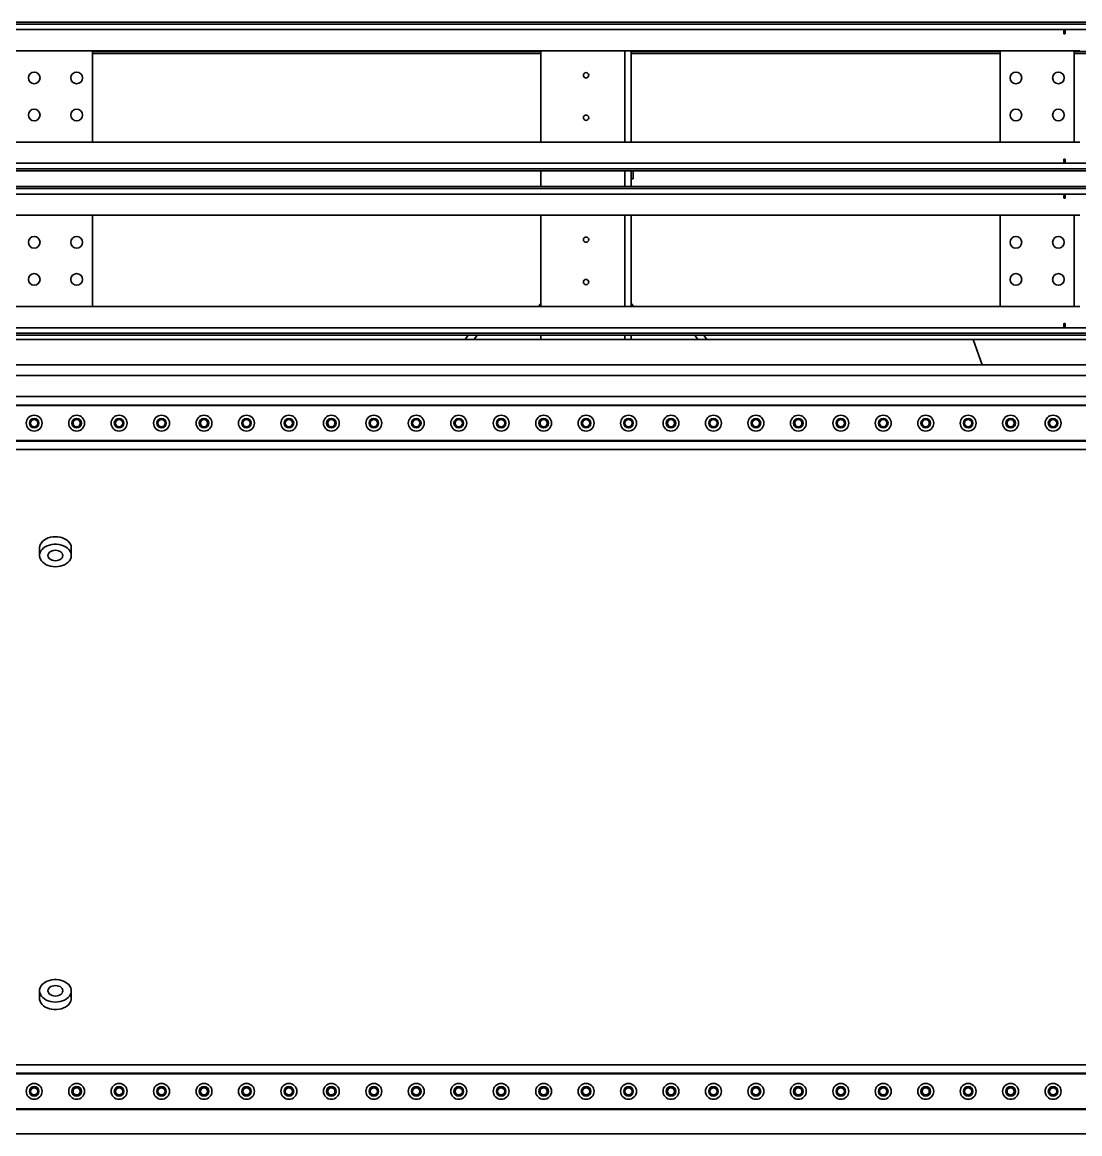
# Model space of a CAD drawing. Header units: inches. Extents: x 16559 to 58559, y 6500 to 36200.
# Drawn here: x 29813 to 30810, y 23154 to 24202 of the extents above; entities that cross this region are included whole.
import ezdxf

# ---------------------------------------------------------------- set-up
doc = ezdxf.new("R2010")
doc.units = ezdxf.units.IN
doc.header["$LTSCALE"] = 300
doc.layers.add('GUIDE', color=4, linetype='Continuous', lineweight=35)

# ---------------------------------------------------------------- blocks, each defined once
blk = doc.blocks.new('A$C8cf30650')
at = {"layer": 'GUIDE'}
for p, q in [((100, 1311), (4100, 1311)), ((105, 1318), (4095, 1318)), ((105, 1316.3), (2095, 1316.3)), ((2050, 1311), (2050, 1307)), ((2050.7, 1311), (2050.7, 1307)), ((2051.4, 1311), (2051.4, 1307)), ((2050, 1307), (2051.4, 1307)), ((2065.1, 1291), (134.9, 1291)), ((1135, 1205), (1135, 1291)), ((1557.5, 1290.5), (1135, 1290.5)), ((1557.5, 1205), (1557.5, 1291)), ((1636.5, 1205), (1636.5, 1291)), ((1642.5, 1205), (1642.5, 1291)), ((1990, 1290.5), (1642.5, 1290.5)), ((1662.5, 1291), (1662.5, 1290.5)), ((1990, 1205), (1990, 1291)), ((2060, 1205), (2060, 1291)), ((2557.5, 1290.5), (2060, 1290.5)), ((1557.5, 1288.5), (1135, 1288.5)), ((1990, 1288.5), (1642.5, 1288.5)), ((2557.5, 1288.5), (2060, 1288.5)), ((134.9, 1205), (2065.1, 1205)), ((4100, 1185), (100, 1185)), ((2051.4, 1189), (2050, 1189)), ((2050, 1185), (2050, 1189)), ((2050.7, 1185), (2050.7, 1189)), ((2051.4, 1185), (2051.4, 1189)), ((2095, 1179.7), (105, 1179.7)), ((4095, 1178), (105, 1178)), ((1557.5, 1163), (1557.5, 1178)), ((1636.5, 1163), (1636.5, 1178)), ((1642.5, 1163), (1642.5, 1178)), ((1644.5, 1170.5), (1644.5, 1178)), ((1642.5, 1170.5), (1644.5, 1170.5)), ((100, 1156), (4100, 1156)), ((105, 1163), (4095, 1163)), ((105, 1161.3), (2095, 1161.3)), ((2050, 1156), (2050, 1152)), ((2050.7, 1156), (2050.7, 1152)), ((2051.4, 1156), (2051.4, 1152)), ((2050, 1152), (2051.4, 1152)), ((2065.1, 1136), (134.9, 1136)), ((1135, 1136), (1135, 1050)), ((1557.5, 1050), (1557.5, 1136)), ((1636.5, 1050), (1636.5, 1136)), ((1642.5, 1050), (1642.5, 1136)), ((1990, 1136), (1990, 1050)), ((2060, 1136), (2060, 1050)), ((134.9, 1050), (2065.1, 1050)), ((4100, 1030), (100, 1030)), ((2051.4, 1034), (2050, 1034)), ((2050, 1030), (2050, 1034)), ((2050.7, 1030), (2050.7, 1034)), ((2051.4, 1030), (2051.4, 1034)), ((-35.3, 1019), (3964.7, 1019)), ((2095, 1024.7), (105, 1024.7)), ((4095, 1023), (105, 1023)), ((1486.2, 1019), (1489, 1023)), ((1497.5, 1023), (1494.6, 1019)), ((1557.5, 1019), (1557.5, 1023)), ((1636.5, 1019), (1636.5, 1023)), ((1642.5, 1019), (1642.5, 1023)), ((1705.4, 1019), (1702.5, 1023)), ((1711, 1023), (1713.8, 1019)), ((1973.2, 995), (1964.7, 1019)), ((4100, 995), (100, 995)), ((4100, 985), (100, 985)), ((4100, 965), (100, 965)), ((3980, 957), (-20, 957)), ((3980, 956.5), (-20, 956.5)), ((3980, 923.5), (-20, 923.5)), ((4100, 923), (-20, 923)), ((4100, 915), (100, 915)), ((1085, 822.3), (1085, 815.2)), ((1115, 815.2), (1115, 822.3)), ((1085, 404.8), (1085, 397.7)), ((1115, 397.7), (1115, 404.8)), ((3980, 327), (-20, 327)), ((3980, 326.5), (-20, 326.5)), ((4100, 335), (100, 335)), ((3980, 293.5), (-20, 293.5)), ((4100, 293), (-20, 293)), ((102, 270), (2098, 270))]:
    blk.add_line(p, q, dxfattribs=at)
at = {"layer": 'GUIDE', "flags": 128}
for points in [[(1555.3, 1050), (1555.4, 1050.2), (1557.5, 1052.9)], [(1642.5, 1052.9), (1644.6, 1050.2), (1644.7, 1050)], [(1100, 832.9), (1097.7, 832.8), (1095.5, 832.4), (1093.3, 831.8), (1091.4, 831), (1089.6, 829.9), (1088.1, 828.7), (1086.8, 827.3), (1085.9, 825.9), (1085.3, 824.3), (1085, 822.7), (1085, 822.3)], [(1115, 822.3), (1115, 822.7), (1114.7, 824.3), (1114.1, 825.9), (1113.2, 827.3), (1111.9, 828.7), (1110.4, 829.9), (1108.6, 831), (1106.7, 831.8), (1104.5, 832.4), (1102.3, 832.8), (1100, 832.9)], [(1100, 804.6), (1102.3, 804.7), (1104.5, 805.1), (1106.7, 805.7), (1108.6, 806.5), (1110.4, 807.6), (1111.9, 808.8), (1113.2, 810.1), (1114.1, 811.6), (1114.7, 813.2), (1115, 814.8), (1114.9, 816.4), (1114.5, 818), (1113.7, 819.5), (1112.6, 821), (1111.2, 822.3), (1109.5, 823.4), (1107.7, 824.3), (1105.6, 825), (1103.4, 825.5), (1101.1, 825.8), (1098.9, 825.8), (1096.6, 825.5), (1094.4, 825), (1092.3, 824.3), (1090.5, 823.4), (1088.8, 822.3), (1087.4, 821), (1086.3, 819.5), (1085.5, 818), (1085.1, 816.4), (1085, 814.8), (1085.3, 813.2), (1085.9, 811.6), (1086.8, 810.1), (1088.1, 808.8), (1089.6, 807.6), (1091.4, 806.5), (1093.3, 805.7), (1095.5, 805.1), (1097.7, 804.7), (1100, 804.6)], [(1100, 810.3), (1101.6, 810.4), (1103, 810.8), (1104.4, 811.3), (1105.5, 812.1), (1106.3, 813.1), (1106.8, 814.1), (1107, 815.2), (1106.8, 816.3), (1106.3, 817.4), (1105.5, 818.3), (1104.4, 819.1), (1103, 819.7), (1101.6, 820), (1100, 820.2), (1098.4, 820), (1097, 819.7), (1095.6, 819.1), (1094.5, 818.3), (1093.7, 817.4), (1093.2, 816.3), (1093, 815.2), (1093.2, 814.1), (1093.7, 813.1), (1094.5, 812.1), (1095.6, 811.3), (1097, 810.8), (1098.4, 810.4), (1100, 810.3)], [(1100, 394.2), (1102.3, 394.3), (1104.5, 394.7), (1106.7, 395.3), (1108.6, 396.1), (1110.4, 397.1), (1111.9, 398.4), (1113.2, 399.7), (1114.1, 401.2), (1114.7, 402.8), (1115, 404.4), (1114.9, 406), (1114.5, 407.6), (1113.7, 409.1), (1112.6, 410.6), (1111.2, 411.8), (1109.5, 413), (1107.7, 413.9), (1105.6, 414.6), (1103.4, 415.1), (1101.1, 415.4), (1098.9, 415.4), (1096.6, 415.1), (1094.4, 414.6), (1092.3, 413.9), (1090.5, 413), (1088.8, 411.8), (1087.4, 410.6), (1086.3, 409.1), (1085.5, 407.6), (1085.1, 406), (1085, 404.4), (1085.3, 402.8), (1085.9, 401.2), (1086.8, 399.7), (1088.1, 398.4), (1089.6, 397.1), (1091.4, 396.1), (1093.3, 395.3), (1095.5, 394.7), (1097.7, 394.3), (1100, 394.2)], [(1100, 399.8), (1101.6, 400), (1103, 400.3), (1104.4, 400.9), (1105.5, 401.7), (1106.3, 402.6), (1106.8, 403.7), (1107, 404.8), (1106.8, 405.9), (1106.3, 406.9), (1105.5, 407.9), (1104.4, 408.7), (1103, 409.2), (1101.6, 409.6), (1100, 409.7), (1098.4, 409.6), (1097, 409.2), (1095.6, 408.7), (1094.5, 407.9), (1093.7, 406.9), (1093.2, 405.9), (1093, 404.8), (1093.2, 403.7), (1093.7, 402.6), (1094.5, 401.7), (1095.6, 400.9), (1097, 400.3), (1098.4, 400), (1100, 399.8)], [(1085, 397.7), (1085.1, 396.5), (1085.5, 394.9), (1086.3, 393.4), (1087.4, 392), (1088.8, 390.7), (1090.5, 389.5), (1092.3, 388.6), (1094.4, 387.9), (1096.6, 387.4), (1098.9, 387.1), (1101.1, 387.1), (1103.4, 387.4), (1105.6, 387.9), (1107.7, 388.6), (1109.5, 389.5), (1111.2, 390.7), (1112.6, 392), (1113.7, 393.4), (1114.5, 394.9), (1114.9, 396.5), (1115, 397.7)]]:
    blk.add_lwpolyline(points, dxfattribs=at)
at = {"layer": 'GUIDE'}
for centre, radius in [((1080, 1265.5), 5.5), ((1120, 1265.5), 5.5), ((1600, 1268), 2.5), ((2005, 1265.5), 5.5), ((2045, 1265.5), 5.5), ((1080, 1230.5), 5.5), ((1120, 1230.5), 5.5), ((1600, 1228), 2.5), ((2005, 1230.5), 5.5), ((2045, 1230.5), 5.5), ((1080, 1110.5), 5.5), ((1120, 1110.5), 5.5), ((1600, 1113), 2.5), ((2005, 1110.5), 5.5), ((2045, 1110.5), 5.5), ((1080, 1075.5), 5.5), ((1120, 1075.5), 5.5), ((2005, 1075.5), 5.5), ((2045, 1075.5), 5.5), ((1600, 1073), 2.5), ((1080, 940), 7.5), ((1080, 940), 4.5), ((1080, 940), 3.4), ((1120, 940), 7.5), ((1120, 940), 4.5), ((1120, 940), 3.4), ((1160, 940), 7.5), ((1160, 940), 4.5), ((1160, 940), 3.4), ((1200, 940), 7.5), ((1200, 940), 4.5), ((1200, 940), 3.4), ((1240, 940), 7.5), ((1240, 940), 4.5), ((1240, 940), 3.4), ((1280, 940), 7.5), ((1280, 940), 4.5), ((1280, 940), 3.4), ((1320, 940), 7.5), ((1320, 940), 4.5), ((1320, 940), 3.4), ((1360, 940), 7.5), ((1360, 940), 4.5), ((1360, 940), 3.4), ((1400, 940), 7.5), ((1400, 940), 4.5), ((1400, 940), 3.4), ((1440, 940), 7.5), ((1440, 940), 4.5), ((1440, 940), 3.4), ((1480, 940), 7.5), ((1480, 940), 4.5), ((1480, 940), 3.4), ((1520, 940), 7.5), ((1520, 940), 4.5), ((1520, 940), 3.4), ((1560, 940), 7.5), ((1560, 940), 4.5), ((1560, 940), 3.4), ((1600, 940), 7.5), ((1600, 940), 4.5), ((1600, 940), 3.4), ((1640, 940), 7.5), ((1640, 940), 4.5), ((1640, 940), 3.4), ((1680, 940), 7.5), ((1680, 940), 4.5), ((1680, 940), 3.4), ((1720, 940), 7.5), ((1720, 940), 4.5), ((1720, 940), 3.4), ((1760, 940), 7.5), ((1760, 940), 4.5), ((1760, 940), 3.4), ((1800, 940), 7.5), ((1800, 940), 4.5), ((1800, 940), 3.4), ((1840, 940), 7.5), ((1840, 940), 4.5), ((1840, 940), 3.4), ((1880, 940), 7.5), ((1880, 940), 4.5), ((1880, 940), 3.4), ((1920, 940), 7.5), ((1920, 940), 4.5), ((1920, 940), 3.4), ((1960, 940), 7.5), ((1960, 940), 4.5), ((1960, 940), 3.4), ((2000, 940), 7.5), ((2000, 940), 4.5), ((2000, 940), 3.4), ((2040, 940), 7.5), ((2040, 940), 4.5), ((2040, 940), 3.4), ((1080, 310), 7.5), ((1080, 310), 4.5), ((1120, 310), 7.5), ((1120, 310), 4.5), ((1160, 310), 7.5), ((1160, 310), 4.5), ((1200, 310), 7.5), ((1200, 310), 4.5), ((1240, 310), 7.5), ((1240, 310), 4.5), ((1280, 310), 7.5), ((1280, 310), 4.5), ((1320, 310), 7.5), ((1320, 310), 4.5), ((1360, 310), 7.5), ((1360, 310), 4.5), ((1400, 310), 7.5), ((1400, 310), 4.5), ((1440, 310), 7.5), ((1440, 310), 4.5), ((1480, 310), 7.5), ((1480, 310), 4.5), ((1520, 310), 7.5), ((1520, 310), 4.5), ((1560, 310), 7.5), ((1560, 310), 4.5), ((1600, 310), 7.5), ((1600, 310), 4.5), ((1640, 310), 7.5), ((1640, 310), 4.5), ((1680, 310), 7.5), ((1680, 310), 4.5), ((1720, 310), 7.5), ((1720, 310), 4.5), ((1760, 310), 7.5), ((1760, 310), 4.5), ((1800, 310), 7.5), ((1800, 310), 4.5), ((1840, 310), 7.5), ((1840, 310), 4.5), ((1880, 310), 7.5), ((1880, 310), 4.5), ((1920, 310), 7.5), ((1920, 310), 4.5), ((1960, 310), 7.5), ((1960, 310), 4.5), ((2000, 310), 7.5), ((2000, 310), 4.5), ((2040, 310), 7.5), ((2040, 310), 4.5), ((1080, 310), 3.4), ((1120, 310), 3.4), ((1160, 310), 3.4), ((1200, 310), 3.4), ((1240, 310), 3.4), ((1280, 310), 3.4), ((1320, 310), 3.4), ((1360, 310), 3.4), ((1400, 310), 3.4), ((1440, 310), 3.4), ((1480, 310), 3.4), ((1520, 310), 3.4), ((1560, 310), 3.4), ((1600, 310), 3.4), ((1640, 310), 3.4), ((1680, 310), 3.4), ((1720, 310), 3.4), ((1760, 310), 3.4), ((1800, 310), 3.4), ((1840, 310), 3.4), ((1880, 310), 3.4), ((1920, 310), 3.4), ((1960, 310), 3.4), ((2000, 310), 3.4), ((2040, 310), 3.4)]:
    blk.add_circle(centre, radius, dxfattribs=at)
blk.add_arc((1646.5, 1294.5), 4, 241.045, 270, dxfattribs=at)

msp = doc.modelspace()

# ---------------------------------------------------------------- block references
at = {"layer": 'GUIDE'}
msp.add_blockref('A$C8cf30650', (28744.563, 22884.213), dxfattribs=at)

doc.saveas('drawing.dxf')
